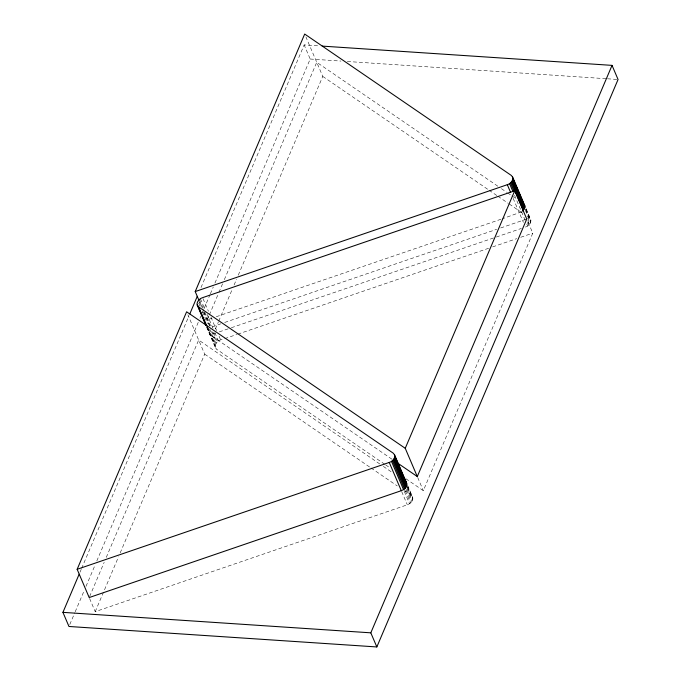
<?xml version="1.0" encoding="UTF-8"?>
<svg xmlns="http://www.w3.org/2000/svg" width="681" height="681" viewBox="0 0 681 681"><rect width="100%" height="100%" fill="white"/><g stroke="black" fill="none" stroke-linecap="round" stroke-linejoin="round"><path stroke-width="0.51" stroke-dasharray="3.4 2.55" d="M384.799 464.306L216.728 349.31C211.885 344.926 219.291 339.291 223.691 338.985M89.594 598.497L95.212 611.674L407.315 504.808C416.755 500.927 412.814 493.929 404.267 490.72M525.392 227.062C530.278 226.143 533.649 218.712 527.588 216.575M79.983 572.244L81.235 569.307M81.652 568.329L188.952 315.916M201.014 287.535L304.16 44.903L317.967 45.823M69.785 624.52L74.782 612.781M75.191 611.802L84.342 590.274M86.01 586.367L95.161 564.838M96.821 560.923L198.307 322.207M199.967 318.291L200.801 316.333M202.461 312.426L203.713 309.489M204.13 308.51L209.952 294.813M210.369 293.834L213.281 286.982M214.941 283.075L310.187 59.026L304.16 44.903M89.611 596.573L104.176 562.302M106.262 557.407L198.665 340.032L379.862 464.025M208.931 315.89L207.262 319.806L212.285 318.087M209.348 314.911L218.499 293.375M218.916 292.396L222.661 283.577M224.33 279.661L316.733 62.294L497.93 186.279M95.212 611.674L118.528 556.837M120.188 552.921L204.692 354.154L187.862 314.716M215.366 329.034L218.286 322.181M218.695 321.202L232.017 289.868M234.102 284.973L236.596 279.099M238.265 275.184L322.76 76.408L305.939 36.97M405.808 478.683L423.31 490.66L532.78 233.149L527.962 221.853M212.429 326.974L220.678 323.833M521.595 211.859L502.306 218.78M216.294 316.716L501.301 219.129M224.696 322.454L496.653 229.335M500.671 227.965L526.762 219.027M215.298 333.239L213.289 333.928L212.08 331.102M219.308 331.868L230.348 328.089M231.353 327.74L495.283 237.371M496.287 237.031L521.374 228.433M224.696 338.636L236.741 334.516M237.746 334.175L488.626 248.267M492.644 246.897L516.726 238.648M520.744 237.269L532.78 233.149M310.187 59.026L340.977 61.077M347.344 61.494L606.388 78.724M607.452 78.792L618.067 79.498M501.429 188.671L506.681 192.272M507.558 192.868L511.056 195.26M511.933 195.864L516.309 198.861M322.76 76.408L488.2 189.616M489.069 190.22L496.951 195.609M497.828 196.205L508.332 203.398M509.209 203.994L522.336 212.974M391.907 459.173L210.71 335.188C208.752 333.894 208.658 331.187 209.944 329.4L215.962 343.522M385.676 464.91L390.051 467.907M383.36 466.417L391.234 471.814M204.692 354.154L370.123 467.362M371 467.958L397.261 485.928M526.055 208.599L530.874 219.895M526.166 209.476L530.993 220.772M525.723 209.297L529.341 217.767M525.681 209.459L530.899 221.691M525.383 210.395L530.601 222.627M527.698 217.911L530.107 223.555M527.826 220.678L529.426 224.441M527.383 222.432L528.592 225.258M514.538 195.302L525.213 220.329M526.813 224.1L527.622 225.981M513.133 198.333L523.383 222.355M417.691 477.483L423.31 490.66M407.578 485.4L412.797 497.632M407.698 486.277L412.916 498.518M407.655 487.043L411.264 495.513M407.604 487.196L412.822 499.437M407.306 488.141L412.524 500.373M406.812 489.06L412.031 501.301M406.14 489.945L411.358 502.186M405.297 490.763L410.524 503.004M404.327 491.486L409.545 503.727M401.696 491.631L407.315 504.808M203.032 298.627L208.429 311.285M210.923 317.125L216.669 330.6M219.078 336.252L220.687 340.015M200.384 298.738L204.955 309.446M207.033 314.316L213.23 328.863M214.838 332.626L218.448 341.096M199.414 299.461L203.151 308.221M204.811 312.119L210.625 325.748M213.459 332.405L217.477 341.819M199.788 302.279L202.283 308.118M203.942 312.017L210.071 326.395M198.571 300.27L201.482 307.088M203.559 311.958L209.373 325.595M211.825 331.341L216.643 342.637M198.724 303.105L199.976 306.024M202.47 311.872L207.45 323.56M208.616 328.378L215.468 344.441M207.492 327.365L215.17 345.386M207.39 327.399L216.728 349.31M206.981 327.314L215.085 346.306M206.59 327.059L215.519 347.991"/><path stroke-width="1.02" d="M77.149 569.307L389.251 462.442C392.954 461.573 397.185 456.227 393.201 453.154L186.62 311.796L77.149 569.307L89.194 597.552L401.296 490.686C407.723 488.558 408.055 483.135 403.995 478.471M195.217 291.57L304.688 34.05L511.269 175.409C515.253 178.49 511.031 183.827 507.319 184.704L195.217 291.57L198.954 300.33M522.565 211.136L524.872 207.569L524.532 204.964M322.207 46.104L612.04 65.376L618.067 79.498L376.84 646.95L68.96 626.477L62.933 612.355L79.158 574.202M189.786 313.958L197.269 296.346M405.246 448.302L514.717 190.782L202.615 297.648C198.903 298.525 194.681 303.862 198.665 306.944L405.246 448.302L417.291 476.547L526.762 219.027L514.717 190.782M376.84 646.95L370.813 632.828L612.04 65.376M62.933 612.355L370.813 632.828M397.159 462.765L417.291 476.547M512.478 176.719L524.847 205.773M512.921 178.405L524.966 206.649M514.181 182.227L512.929 179.307L524.872 207.569M517.083 189.046L518.335 191.965M519.16 193.915L520.403 196.835M522.072 200.725L522.897 202.674M512.529 180.269L524.574 208.514M512.035 181.197L524.081 209.433M511.363 182.082L523.408 210.318M510.52 182.891L514.257 191.659M509.55 183.615L512.87 191.412M507.319 184.704L510.639 192.493M394.41 454.465L406.778 483.519M394.852 456.151L406.897 484.395M394.444 456.074L395.687 458.994M396.521 460.943L397.764 463.863M394.759 457.079L406.804 485.315M394.461 458.015L406.506 486.251M393.967 458.934L406.012 487.179M393.286 459.82L405.331 488.064M392.452 460.637L404.497 488.881M391.481 461.36L403.527 489.605M389.251 462.442L401.296 490.686M198.665 306.944L206.973 326.42M197.43 304.918L206.147 325.365M197.132 304.824L205.849 325.271"/></g></svg>
